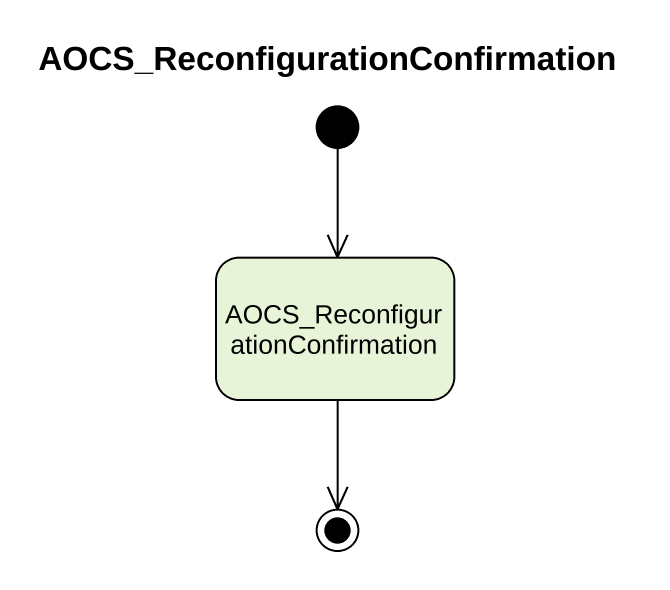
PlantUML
@startuml
title AOCS_ReconfigurationConfirmation
hide empty description
state "AOCS_ReconfigurationConfirmation" as AOCS_ReconfigurationConfirma
[*] --> AOCS_ReconfigurationConfirma
AOCS_ReconfigurationConfirma --> [*]
@enduml
